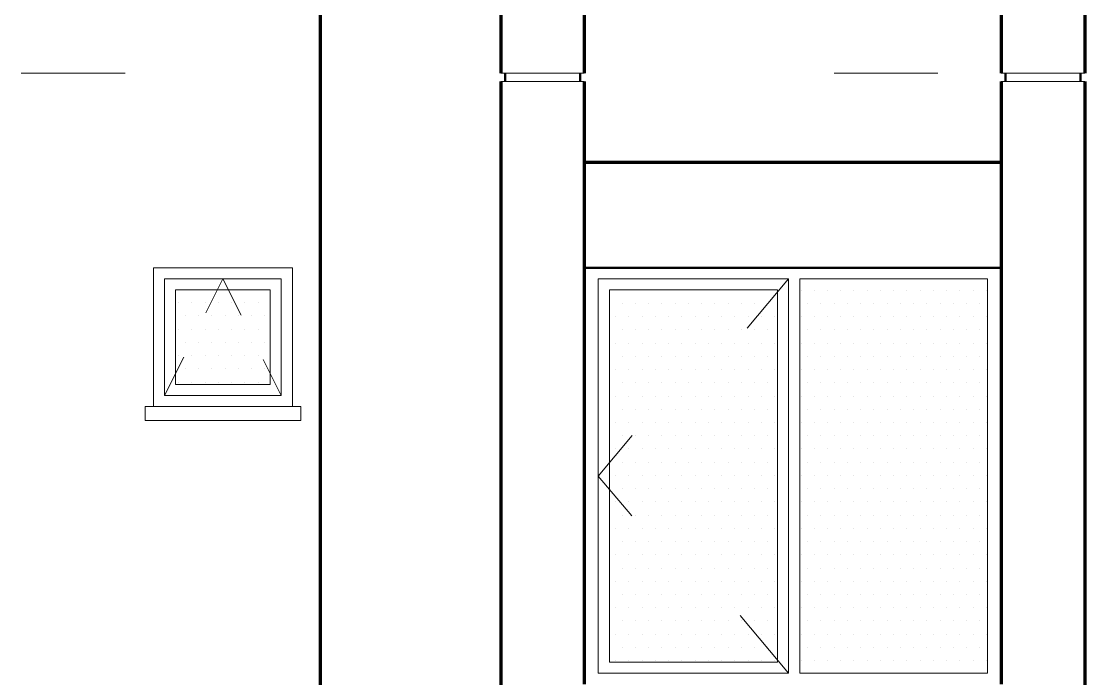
# Model space of a CAD drawing. Header units: millimetres. Extents: x 2016.56 to 2021.8, y 13721.83 to 13722.48.
# Drawn here: x 2021.0831 to 2021.1596, y 13722.0013 to 13722.0487 of the extents above; entities that cross this region are included whole.
import ezdxf

# ---------------------------------------------------------------- set-up
doc = ezdxf.new("R2010")
doc.units = ezdxf.units.MM
doc.linetypes.add('ACAD_ISO07W100', pattern=[3, 0, -3])
doc.linetypes.add('HIDDEN', pattern=[0.375, 0.25, -0.125])
doc.layers.get('0').update_dxf_attribs({"lineweight": 20})
for name, color, linetype, lineweight in [('0.5', 200, 'Continuous', 50), ('0.8', 6, 'Continuous', 80), ('1.00', 232, 'Continuous', 100), ('1.2', 120, 'Continuous', 120), ('DUVAR', 4, 'Continuous', 40), ('PENCERE', 3, 'Continuous', 13), ('TEFRİŞ', 11, 'Continuous', 9)]:
    doc.layers.add(name, color=color, linetype=linetype, lineweight=lineweight)

msp = doc.modelspace()

# ---------------------------------------------------------------- linework, layer by layer
for p, q in [((2021.092597, 13722.030938), (2021.102597, 13722.030938)), ((2021.092597, 13722.030938), (2021.092597, 13722.020938)), ((2021.102597, 13722.030938), (2021.102597, 13722.020938)), ((2021.093397, 13722.030138), (2021.101797, 13722.030138)), ((2021.093397, 13722.030138), (2021.093397, 13722.021738)), ((2021.101797, 13722.030138), (2021.101797, 13722.021738)), ((2021.124597, 13722.030138), (2021.124597, 13722.001738)), ((2021.124597, 13722.030138), (2021.138297, 13722.030138)), ((2021.138297, 13722.030138), (2021.138297, 13722.001738)), ((2021.139097, 13722.030138), (2021.139097, 13722.001738)), ((2021.139097, 13722.030138), (2021.152597, 13722.030138)), ((2021.152597, 13722.030138), (2021.152597, 13722.001738)), ((2021.100997, 13722.029338), (2021.094197, 13722.029338)), ((2021.094197, 13722.022538), (2021.094197, 13722.029338)), ((2021.100997, 13722.022538), (2021.100997, 13722.029338)), ((2021.137497, 13722.029338), (2021.125397, 13722.029338)), ((2021.125397, 13722.029338), (2021.125397, 13722.002538)), ((2021.137497, 13722.002538), (2021.137497, 13722.029338)), ((2021.094418, 13722.028414), (2021.094418, 13722.028414)), ((2021.095371, 13722.028414), (2021.095371, 13722.028414)), ((2021.096323, 13722.028414), (2021.096323, 13722.028414)), ((2021.097276, 13722.028414), (2021.097276, 13722.028414)), ((2021.098228, 13722.028414), (2021.098228, 13722.028414)), ((2021.099181, 13722.028414), (2021.099181, 13722.028414)), ((2021.100133, 13722.028414), (2021.100133, 13722.028414)), ((2021.094895, 13722.027462), (2021.094895, 13722.027462)), ((2021.095847, 13722.027462), (2021.095847, 13722.027462)), ((2021.0968, 13722.027462), (2021.0968, 13722.027462)), ((2021.097752, 13722.027462), (2021.097752, 13722.027462)), ((2021.098705, 13722.027462), (2021.098705, 13722.027462)), ((2021.099657, 13722.027462), (2021.099657, 13722.027462)), ((2021.10061, 13722.027462), (2021.10061, 13722.027462)), ((2021.094418, 13722.026509), (2021.094418, 13722.026509)), ((2021.095371, 13722.026509), (2021.095371, 13722.026509)), ((2021.096323, 13722.026509), (2021.096323, 13722.026509)), ((2021.097276, 13722.026509), (2021.097276, 13722.026509)), ((2021.098228, 13722.026509), (2021.098228, 13722.026509)), ((2021.099181, 13722.026509), (2021.099181, 13722.026509)), ((2021.100133, 13722.026509), (2021.100133, 13722.026509)), ((2021.094895, 13722.025557), (2021.094895, 13722.025557)), ((2021.095847, 13722.025557), (2021.095847, 13722.025557)), ((2021.0968, 13722.025557), (2021.0968, 13722.025557)), ((2021.097752, 13722.025557), (2021.097752, 13722.025557)), ((2021.098705, 13722.025557), (2021.098705, 13722.025557)), ((2021.099657, 13722.025557), (2021.099657, 13722.025557)), ((2021.10061, 13722.025557), (2021.10061, 13722.025557)), ((2021.094418, 13722.024604), (2021.094418, 13722.024604)), ((2021.095371, 13722.024604), (2021.095371, 13722.024604)), ((2021.096323, 13722.024604), (2021.096323, 13722.024604)), ((2021.097276, 13722.024604), (2021.097276, 13722.024604)), ((2021.098228, 13722.024604), (2021.098228, 13722.024604)), ((2021.099181, 13722.024604), (2021.099181, 13722.024604)), ((2021.100133, 13722.024604), (2021.100133, 13722.024604)), ((2021.094895, 13722.023652), (2021.094895, 13722.023652)), ((2021.095847, 13722.023652), (2021.095847, 13722.023652)), ((2021.0968, 13722.023652), (2021.0968, 13722.023652)), ((2021.097752, 13722.023652), (2021.097752, 13722.023652)), ((2021.098705, 13722.023652), (2021.098705, 13722.023652)), ((2021.099657, 13722.023652), (2021.099657, 13722.023652)), ((2021.10061, 13722.023652), (2021.10061, 13722.023652)), ((2021.094418, 13722.022699), (2021.094418, 13722.022699)), ((2021.095371, 13722.022699), (2021.095371, 13722.022699)), ((2021.096323, 13722.022699), (2021.096323, 13722.022699)), ((2021.097276, 13722.022699), (2021.097276, 13722.022699)), ((2021.098228, 13722.022699), (2021.098228, 13722.022699)), ((2021.099181, 13722.022699), (2021.099181, 13722.022699)), ((2021.100133, 13722.022699), (2021.100133, 13722.022699)), ((2021.100997, 13722.022538), (2021.094197, 13722.022538)), ((2021.101797, 13722.021738), (2021.093397, 13722.021738)), ((2021.103197, 13722.020938), (2021.091997, 13722.020938)), ((2021.091997, 13722.019938), (2021.091997, 13722.020938)), ((2021.103197, 13722.019938), (2021.103197, 13722.020938)), ((2021.103197, 13722.019938), (2021.091997, 13722.019938)), ((2021.125397, 13722.002538), (2021.137497, 13722.002538)), ((2021.138297, 13722.001738), (2021.124597, 13722.001738)), ((2021.152597, 13722.001738), (2021.139097, 13722.001738))]:
    msp.add_line(p, q)
at = {"layer": '0.5'}
for p, q in [((2021.117897, 13722.044938), (2021.117897, 13722.044338)), ((2021.123297, 13722.044938), (2021.123297, 13722.044338)), ((2021.123297, 13722.044938), (2021.123297, 13722.044338)), ((2021.153897, 13722.044938), (2021.153897, 13722.044338)), ((2021.159297, 13722.044938), (2021.159297, 13722.044338)), ((2021.123597, 13722.030938), (2021.153597, 13722.030938))]:
    msp.add_line(p, q, dxfattribs=at)
at = {"layer": '0.8'}
for p, q in [((2021.104597, 13722.397738), (2021.104597, 13721.978538)), ((2021.123597, 13722.038538), (2021.153597, 13722.038538))]:
    msp.add_line(p, q, dxfattribs=at)
at = {"layer": '1.00'}
for p, q in [((2021.123597, 13722.059938), (2021.123597, 13722.044938)), ((2021.153597, 13722.059938), (2021.153597, 13722.044938)), ((2021.123597, 13722.044338), (2021.123597, 13722.000938)), ((2021.153597, 13722.044338), (2021.153597, 13722.000938))]:
    msp.add_line(p, q, dxfattribs=at)
at = {"layer": '1.2'}
for p, q in [((2021.117597, 13722.104338), (2021.117597, 13722.044938)), ((2021.159597, 13722.104338), (2021.159597, 13722.044938)), ((2021.117597, 13722.044338), (2021.117597, 13721.978538)), ((2021.159597, 13722.044338), (2021.159597, 13721.978538))]:
    msp.add_line(p, q, dxfattribs=at)
at = {"layer": 'DUVAR'}
for p, q in [((2021.125851, 13722.029314), (2021.125851, 13722.029314)), ((2021.126803, 13722.029314), (2021.126803, 13722.029314)), ((2021.127756, 13722.029314), (2021.127756, 13722.029314)), ((2021.128708, 13722.029314), (2021.128708, 13722.029314)), ((2021.129661, 13722.029314), (2021.129661, 13722.029314)), ((2021.130613, 13722.029314), (2021.130613, 13722.029314)), ((2021.131566, 13722.029314), (2021.131566, 13722.029314)), ((2021.132518, 13722.029314), (2021.132518, 13722.029314)), ((2021.133471, 13722.029314), (2021.133471, 13722.029314)), ((2021.134423, 13722.029314), (2021.134423, 13722.029314)), ((2021.135376, 13722.029314), (2021.135376, 13722.029314)), ((2021.136328, 13722.029314), (2021.136328, 13722.029314)), ((2021.137281, 13722.029314), (2021.137281, 13722.029314)), ((2021.139186, 13722.029314), (2021.139186, 13722.029314)), ((2021.140138, 13722.029314), (2021.140138, 13722.029314)), ((2021.141091, 13722.029314), (2021.141091, 13722.029314)), ((2021.142043, 13722.029314), (2021.142043, 13722.029314)), ((2021.142996, 13722.029314), (2021.142996, 13722.029314)), ((2021.143948, 13722.029314), (2021.143948, 13722.029314)), ((2021.144901, 13722.029314), (2021.144901, 13722.029314)), ((2021.145853, 13722.029314), (2021.145853, 13722.029314)), ((2021.146806, 13722.029314), (2021.146806, 13722.029314)), ((2021.147758, 13722.029314), (2021.147758, 13722.029314)), ((2021.148711, 13722.029314), (2021.148711, 13722.029314)), ((2021.149663, 13722.029314), (2021.149663, 13722.029314)), ((2021.150616, 13722.029314), (2021.150616, 13722.029314)), ((2021.151568, 13722.029314), (2021.151568, 13722.029314)), ((2021.152521, 13722.029314), (2021.152521, 13722.029314)), ((2021.126327, 13722.028362), (2021.126327, 13722.028362)), ((2021.12728, 13722.028362), (2021.12728, 13722.028362)), ((2021.128232, 13722.028362), (2021.128232, 13722.028362)), ((2021.129185, 13722.028362), (2021.129185, 13722.028362)), ((2021.130137, 13722.028362), (2021.130137, 13722.028362)), ((2021.13109, 13722.028362), (2021.13109, 13722.028362)), ((2021.132042, 13722.028362), (2021.132042, 13722.028362)), ((2021.132995, 13722.028362), (2021.132995, 13722.028362)), ((2021.133947, 13722.028362), (2021.133947, 13722.028362)), ((2021.1349, 13722.028362), (2021.1349, 13722.028362)), ((2021.135852, 13722.028362), (2021.135852, 13722.028362)), ((2021.136805, 13722.028362), (2021.136805, 13722.028362)), ((2021.139662, 13722.028362), (2021.139662, 13722.028362)), ((2021.140615, 13722.028362), (2021.140615, 13722.028362)), ((2021.141567, 13722.028362), (2021.141567, 13722.028362)), ((2021.14252, 13722.028362), (2021.14252, 13722.028362)), ((2021.143472, 13722.028362), (2021.143472, 13722.028362)), ((2021.144425, 13722.028362), (2021.144425, 13722.028362)), ((2021.145377, 13722.028362), (2021.145377, 13722.028362)), ((2021.14633, 13722.028362), (2021.14633, 13722.028362)), ((2021.147282, 13722.028362), (2021.147282, 13722.028362)), ((2021.148235, 13722.028362), (2021.148235, 13722.028362)), ((2021.149187, 13722.028362), (2021.149187, 13722.028362)), ((2021.15014, 13722.028362), (2021.15014, 13722.028362)), ((2021.151092, 13722.028362), (2021.151092, 13722.028362)), ((2021.152045, 13722.028362), (2021.152045, 13722.028362)), ((2021.125851, 13722.027409), (2021.125851, 13722.027409)), ((2021.126803, 13722.027409), (2021.126803, 13722.027409)), ((2021.127756, 13722.027409), (2021.127756, 13722.027409)), ((2021.128708, 13722.027409), (2021.128708, 13722.027409)), ((2021.129661, 13722.027409), (2021.129661, 13722.027409)), ((2021.130613, 13722.027409), (2021.130613, 13722.027409)), ((2021.131566, 13722.027409), (2021.131566, 13722.027409)), ((2021.132518, 13722.027409), (2021.132518, 13722.027409)), ((2021.133471, 13722.027409), (2021.133471, 13722.027409)), ((2021.134423, 13722.027409), (2021.134423, 13722.027409)), ((2021.135376, 13722.027409), (2021.135376, 13722.027409)), ((2021.136328, 13722.027409), (2021.136328, 13722.027409)), ((2021.137281, 13722.027409), (2021.137281, 13722.027409)), ((2021.139186, 13722.027409), (2021.139186, 13722.027409)), ((2021.140138, 13722.027409), (2021.140138, 13722.027409)), ((2021.141091, 13722.027409), (2021.141091, 13722.027409)), ((2021.142043, 13722.027409), (2021.142043, 13722.027409)), ((2021.142996, 13722.027409), (2021.142996, 13722.027409)), ((2021.143948, 13722.027409), (2021.143948, 13722.027409)), ((2021.144901, 13722.027409), (2021.144901, 13722.027409)), ((2021.145853, 13722.027409), (2021.145853, 13722.027409)), ((2021.146806, 13722.027409), (2021.146806, 13722.027409)), ((2021.147758, 13722.027409), (2021.147758, 13722.027409)), ((2021.148711, 13722.027409), (2021.148711, 13722.027409)), ((2021.149663, 13722.027409), (2021.149663, 13722.027409)), ((2021.150616, 13722.027409), (2021.150616, 13722.027409)), ((2021.151568, 13722.027409), (2021.151568, 13722.027409)), ((2021.152521, 13722.027409), (2021.152521, 13722.027409)), ((2021.126327, 13722.026457), (2021.126327, 13722.026457)), ((2021.12728, 13722.026457), (2021.12728, 13722.026457)), ((2021.128232, 13722.026457), (2021.128232, 13722.026457)), ((2021.129185, 13722.026457), (2021.129185, 13722.026457)), ((2021.130137, 13722.026457), (2021.130137, 13722.026457)), ((2021.13109, 13722.026457), (2021.13109, 13722.026457)), ((2021.132042, 13722.026457), (2021.132042, 13722.026457)), ((2021.132995, 13722.026457), (2021.132995, 13722.026457)), ((2021.133947, 13722.026457), (2021.133947, 13722.026457)), ((2021.1349, 13722.026457), (2021.1349, 13722.026457)), ((2021.135852, 13722.026457), (2021.135852, 13722.026457)), ((2021.136805, 13722.026457), (2021.136805, 13722.026457)), ((2021.139662, 13722.026457), (2021.139662, 13722.026457)), ((2021.140615, 13722.026457), (2021.140615, 13722.026457)), ((2021.141567, 13722.026457), (2021.141567, 13722.026457)), ((2021.14252, 13722.026457), (2021.14252, 13722.026457)), ((2021.143472, 13722.026457), (2021.143472, 13722.026457)), ((2021.144425, 13722.026457), (2021.144425, 13722.026457)), ((2021.145377, 13722.026457), (2021.145377, 13722.026457)), ((2021.14633, 13722.026457), (2021.14633, 13722.026457)), ((2021.147282, 13722.026457), (2021.147282, 13722.026457)), ((2021.148235, 13722.026457), (2021.148235, 13722.026457)), ((2021.149187, 13722.026457), (2021.149187, 13722.026457)), ((2021.15014, 13722.026457), (2021.15014, 13722.026457)), ((2021.151092, 13722.026457), (2021.151092, 13722.026457)), ((2021.152045, 13722.026457), (2021.152045, 13722.026457)), ((2021.125851, 13722.025504), (2021.125851, 13722.025504)), ((2021.126803, 13722.025504), (2021.126803, 13722.025504)), ((2021.127756, 13722.025504), (2021.127756, 13722.025504)), ((2021.128708, 13722.025504), (2021.128708, 13722.025504)), ((2021.129661, 13722.025504), (2021.129661, 13722.025504)), ((2021.130613, 13722.025504), (2021.130613, 13722.025504)), ((2021.131566, 13722.025504), (2021.131566, 13722.025504)), ((2021.132518, 13722.025504), (2021.132518, 13722.025504)), ((2021.133471, 13722.025504), (2021.133471, 13722.025504)), ((2021.134423, 13722.025504), (2021.134423, 13722.025504)), ((2021.135376, 13722.025504), (2021.135376, 13722.025504)), ((2021.136328, 13722.025504), (2021.136328, 13722.025504)), ((2021.137281, 13722.025504), (2021.137281, 13722.025504)), ((2021.139186, 13722.025504), (2021.139186, 13722.025504)), ((2021.140138, 13722.025504), (2021.140138, 13722.025504)), ((2021.141091, 13722.025504), (2021.141091, 13722.025504)), ((2021.142043, 13722.025504), (2021.142043, 13722.025504)), ((2021.142996, 13722.025504), (2021.142996, 13722.025504)), ((2021.143948, 13722.025504), (2021.143948, 13722.025504)), ((2021.144901, 13722.025504), (2021.144901, 13722.025504)), ((2021.145853, 13722.025504), (2021.145853, 13722.025504)), ((2021.146806, 13722.025504), (2021.146806, 13722.025504)), ((2021.147758, 13722.025504), (2021.147758, 13722.025504)), ((2021.148711, 13722.025504), (2021.148711, 13722.025504)), ((2021.149663, 13722.025504), (2021.149663, 13722.025504)), ((2021.150616, 13722.025504), (2021.150616, 13722.025504)), ((2021.151568, 13722.025504), (2021.151568, 13722.025504)), ((2021.152521, 13722.025504), (2021.152521, 13722.025504)), ((2021.126327, 13722.024552), (2021.126327, 13722.024552)), ((2021.12728, 13722.024552), (2021.12728, 13722.024552)), ((2021.128232, 13722.024552), (2021.128232, 13722.024552)), ((2021.129185, 13722.024552), (2021.129185, 13722.024552)), ((2021.130137, 13722.024552), (2021.130137, 13722.024552)), ((2021.13109, 13722.024552), (2021.13109, 13722.024552)), ((2021.132042, 13722.024552), (2021.132042, 13722.024552)), ((2021.132995, 13722.024552), (2021.132995, 13722.024552)), ((2021.133947, 13722.024552), (2021.133947, 13722.024552)), ((2021.1349, 13722.024552), (2021.1349, 13722.024552)), ((2021.135852, 13722.024552), (2021.135852, 13722.024552)), ((2021.136805, 13722.024552), (2021.136805, 13722.024552)), ((2021.139662, 13722.024552), (2021.139662, 13722.024552)), ((2021.140615, 13722.024552), (2021.140615, 13722.024552)), ((2021.141567, 13722.024552), (2021.141567, 13722.024552)), ((2021.14252, 13722.024552), (2021.14252, 13722.024552)), ((2021.143472, 13722.024552), (2021.143472, 13722.024552)), ((2021.144425, 13722.024552), (2021.144425, 13722.024552)), ((2021.145377, 13722.024552), (2021.145377, 13722.024552)), ((2021.14633, 13722.024552), (2021.14633, 13722.024552)), ((2021.147282, 13722.024552), (2021.147282, 13722.024552)), ((2021.148235, 13722.024552), (2021.148235, 13722.024552)), ((2021.149187, 13722.024552), (2021.149187, 13722.024552)), ((2021.15014, 13722.024552), (2021.15014, 13722.024552)), ((2021.151092, 13722.024552), (2021.151092, 13722.024552)), ((2021.152045, 13722.024552), (2021.152045, 13722.024552)), ((2021.125851, 13722.023599), (2021.125851, 13722.023599)), ((2021.126803, 13722.023599), (2021.126803, 13722.023599)), ((2021.127756, 13722.023599), (2021.127756, 13722.023599)), ((2021.128708, 13722.023599), (2021.128708, 13722.023599)), ((2021.129661, 13722.023599), (2021.129661, 13722.023599)), ((2021.130613, 13722.023599), (2021.130613, 13722.023599)), ((2021.131566, 13722.023599), (2021.131566, 13722.023599)), ((2021.132518, 13722.023599), (2021.132518, 13722.023599)), ((2021.133471, 13722.023599), (2021.133471, 13722.023599)), ((2021.134423, 13722.023599), (2021.134423, 13722.023599)), ((2021.135376, 13722.023599), (2021.135376, 13722.023599)), ((2021.136328, 13722.023599), (2021.136328, 13722.023599)), ((2021.137281, 13722.023599), (2021.137281, 13722.023599)), ((2021.139186, 13722.023599), (2021.139186, 13722.023599)), ((2021.140138, 13722.023599), (2021.140138, 13722.023599)), ((2021.141091, 13722.023599), (2021.141091, 13722.023599)), ((2021.142043, 13722.023599), (2021.142043, 13722.023599)), ((2021.142996, 13722.023599), (2021.142996, 13722.023599)), ((2021.143948, 13722.023599), (2021.143948, 13722.023599)), ((2021.144901, 13722.023599), (2021.144901, 13722.023599)), ((2021.145853, 13722.023599), (2021.145853, 13722.023599)), ((2021.146806, 13722.023599), (2021.146806, 13722.023599)), ((2021.147758, 13722.023599), (2021.147758, 13722.023599)), ((2021.148711, 13722.023599), (2021.148711, 13722.023599)), ((2021.149663, 13722.023599), (2021.149663, 13722.023599)), ((2021.150616, 13722.023599), (2021.150616, 13722.023599)), ((2021.151568, 13722.023599), (2021.151568, 13722.023599)), ((2021.152521, 13722.023599), (2021.152521, 13722.023599)), ((2021.126327, 13722.022647), (2021.126327, 13722.022647)), ((2021.12728, 13722.022647), (2021.12728, 13722.022647)), ((2021.128232, 13722.022647), (2021.128232, 13722.022647)), ((2021.129185, 13722.022647), (2021.129185, 13722.022647)), ((2021.130137, 13722.022647), (2021.130137, 13722.022647)), ((2021.13109, 13722.022647), (2021.13109, 13722.022647)), ((2021.132042, 13722.022647), (2021.132042, 13722.022647)), ((2021.132995, 13722.022647), (2021.132995, 13722.022647)), ((2021.133947, 13722.022647), (2021.133947, 13722.022647)), ((2021.1349, 13722.022647), (2021.1349, 13722.022647)), ((2021.135852, 13722.022647), (2021.135852, 13722.022647)), ((2021.136805, 13722.022647), (2021.136805, 13722.022647)), ((2021.139662, 13722.022647), (2021.139662, 13722.022647)), ((2021.140615, 13722.022647), (2021.140615, 13722.022647)), ((2021.141567, 13722.022647), (2021.141567, 13722.022647)), ((2021.14252, 13722.022647), (2021.14252, 13722.022647)), ((2021.143472, 13722.022647), (2021.143472, 13722.022647)), ((2021.144425, 13722.022647), (2021.144425, 13722.022647)), ((2021.145377, 13722.022647), (2021.145377, 13722.022647)), ((2021.14633, 13722.022647), (2021.14633, 13722.022647)), ((2021.147282, 13722.022647), (2021.147282, 13722.022647)), ((2021.148235, 13722.022647), (2021.148235, 13722.022647)), ((2021.149187, 13722.022647), (2021.149187, 13722.022647)), ((2021.15014, 13722.022647), (2021.15014, 13722.022647)), ((2021.151092, 13722.022647), (2021.151092, 13722.022647)), ((2021.152045, 13722.022647), (2021.152045, 13722.022647)), ((2021.125851, 13722.021694), (2021.125851, 13722.021694)), ((2021.126803, 13722.021694), (2021.126803, 13722.021694)), ((2021.127756, 13722.021694), (2021.127756, 13722.021694)), ((2021.128708, 13722.021694), (2021.128708, 13722.021694)), ((2021.129661, 13722.021694), (2021.129661, 13722.021694)), ((2021.130613, 13722.021694), (2021.130613, 13722.021694)), ((2021.131566, 13722.021694), (2021.131566, 13722.021694)), ((2021.132518, 13722.021694), (2021.132518, 13722.021694)), ((2021.133471, 13722.021694), (2021.133471, 13722.021694)), ((2021.134423, 13722.021694), (2021.134423, 13722.021694)), ((2021.135376, 13722.021694), (2021.135376, 13722.021694)), ((2021.136328, 13722.021694), (2021.136328, 13722.021694)), ((2021.137281, 13722.021694), (2021.137281, 13722.021694)), ((2021.139186, 13722.021694), (2021.139186, 13722.021694)), ((2021.140138, 13722.021694), (2021.140138, 13722.021694)), ((2021.141091, 13722.021694), (2021.141091, 13722.021694)), ((2021.142043, 13722.021694), (2021.142043, 13722.021694)), ((2021.142996, 13722.021694), (2021.142996, 13722.021694)), ((2021.143948, 13722.021694), (2021.143948, 13722.021694)), ((2021.144901, 13722.021694), (2021.144901, 13722.021694)), ((2021.145853, 13722.021694), (2021.145853, 13722.021694)), ((2021.146806, 13722.021694), (2021.146806, 13722.021694)), ((2021.147758, 13722.021694), (2021.147758, 13722.021694)), ((2021.148711, 13722.021694), (2021.148711, 13722.021694)), ((2021.149663, 13722.021694), (2021.149663, 13722.021694)), ((2021.150616, 13722.021694), (2021.150616, 13722.021694)), ((2021.151568, 13722.021694), (2021.151568, 13722.021694)), ((2021.152521, 13722.021694), (2021.152521, 13722.021694)), ((2021.126327, 13722.020742), (2021.126327, 13722.020742)), ((2021.12728, 13722.020742), (2021.12728, 13722.020742)), ((2021.128232, 13722.020742), (2021.128232, 13722.020742)), ((2021.129185, 13722.020742), (2021.129185, 13722.020742)), ((2021.130137, 13722.020742), (2021.130137, 13722.020742)), ((2021.13109, 13722.020742), (2021.13109, 13722.020742)), ((2021.132042, 13722.020742), (2021.132042, 13722.020742)), ((2021.132995, 13722.020742), (2021.132995, 13722.020742)), ((2021.133947, 13722.020742), (2021.133947, 13722.020742)), ((2021.1349, 13722.020742), (2021.1349, 13722.020742)), ((2021.135852, 13722.020742), (2021.135852, 13722.020742)), ((2021.136805, 13722.020742), (2021.136805, 13722.020742)), ((2021.139662, 13722.020742), (2021.139662, 13722.020742)), ((2021.140615, 13722.020742), (2021.140615, 13722.020742)), ((2021.141567, 13722.020742), (2021.141567, 13722.020742)), ((2021.14252, 13722.020742), (2021.14252, 13722.020742)), ((2021.143472, 13722.020742), (2021.143472, 13722.020742)), ((2021.144425, 13722.020742), (2021.144425, 13722.020742)), ((2021.145377, 13722.020742), (2021.145377, 13722.020742)), ((2021.14633, 13722.020742), (2021.14633, 13722.020742)), ((2021.147282, 13722.020742), (2021.147282, 13722.020742)), ((2021.148235, 13722.020742), (2021.148235, 13722.020742)), ((2021.149187, 13722.020742), (2021.149187, 13722.020742)), ((2021.15014, 13722.020742), (2021.15014, 13722.020742)), ((2021.151092, 13722.020742), (2021.151092, 13722.020742)), ((2021.152045, 13722.020742), (2021.152045, 13722.020742)), ((2021.125851, 13722.019789), (2021.125851, 13722.019789)), ((2021.126803, 13722.019789), (2021.126803, 13722.019789)), ((2021.127756, 13722.019789), (2021.127756, 13722.019789)), ((2021.128708, 13722.019789), (2021.128708, 13722.019789)), ((2021.129661, 13722.019789), (2021.129661, 13722.019789)), ((2021.130613, 13722.019789), (2021.130613, 13722.019789)), ((2021.131566, 13722.019789), (2021.131566, 13722.019789)), ((2021.132518, 13722.019789), (2021.132518, 13722.019789)), ((2021.133471, 13722.019789), (2021.133471, 13722.019789)), ((2021.134423, 13722.019789), (2021.134423, 13722.019789)), ((2021.135376, 13722.019789), (2021.135376, 13722.019789)), ((2021.136328, 13722.019789), (2021.136328, 13722.019789)), ((2021.137281, 13722.019789), (2021.137281, 13722.019789)), ((2021.139186, 13722.019789), (2021.139186, 13722.019789)), ((2021.140138, 13722.019789), (2021.140138, 13722.019789)), ((2021.141091, 13722.019789), (2021.141091, 13722.019789)), ((2021.142043, 13722.019789), (2021.142043, 13722.019789)), ((2021.142996, 13722.019789), (2021.142996, 13722.019789)), ((2021.143948, 13722.019789), (2021.143948, 13722.019789)), ((2021.144901, 13722.019789), (2021.144901, 13722.019789)), ((2021.145853, 13722.019789), (2021.145853, 13722.019789)), ((2021.146806, 13722.019789), (2021.146806, 13722.019789)), ((2021.147758, 13722.019789), (2021.147758, 13722.019789)), ((2021.148711, 13722.019789), (2021.148711, 13722.019789)), ((2021.149663, 13722.019789), (2021.149663, 13722.019789)), ((2021.150616, 13722.019789), (2021.150616, 13722.019789)), ((2021.151568, 13722.019789), (2021.151568, 13722.019789)), ((2021.152521, 13722.019789), (2021.152521, 13722.019789)), ((2021.126327, 13722.018837), (2021.126327, 13722.018837)), ((2021.12728, 13722.018837), (2021.12728, 13722.018837)), ((2021.128232, 13722.018837), (2021.128232, 13722.018837)), ((2021.129185, 13722.018837), (2021.129185, 13722.018837)), ((2021.130137, 13722.018837), (2021.130137, 13722.018837)), ((2021.13109, 13722.018837), (2021.13109, 13722.018837)), ((2021.132042, 13722.018837), (2021.132042, 13722.018837)), ((2021.132995, 13722.018837), (2021.132995, 13722.018837)), ((2021.133947, 13722.018837), (2021.133947, 13722.018837)), ((2021.1349, 13722.018837), (2021.1349, 13722.018837)), ((2021.135852, 13722.018837), (2021.135852, 13722.018837)), ((2021.136805, 13722.018837), (2021.136805, 13722.018837)), ((2021.139662, 13722.018837), (2021.139662, 13722.018837)), ((2021.140615, 13722.018837), (2021.140615, 13722.018837)), ((2021.141567, 13722.018837), (2021.141567, 13722.018837)), ((2021.14252, 13722.018837), (2021.14252, 13722.018837)), ((2021.143472, 13722.018837), (2021.143472, 13722.018837)), ((2021.144425, 13722.018837), (2021.144425, 13722.018837)), ((2021.145377, 13722.018837), (2021.145377, 13722.018837)), ((2021.14633, 13722.018837), (2021.14633, 13722.018837)), ((2021.147282, 13722.018837), (2021.147282, 13722.018837)), ((2021.148235, 13722.018837), (2021.148235, 13722.018837)), ((2021.149187, 13722.018837), (2021.149187, 13722.018837)), ((2021.15014, 13722.018837), (2021.15014, 13722.018837)), ((2021.151092, 13722.018837), (2021.151092, 13722.018837)), ((2021.152045, 13722.018837), (2021.152045, 13722.018837)), ((2021.125851, 13722.017884), (2021.125851, 13722.017884)), ((2021.126803, 13722.017884), (2021.126803, 13722.017884)), ((2021.127756, 13722.017884), (2021.127756, 13722.017884)), ((2021.128708, 13722.017884), (2021.128708, 13722.017884)), ((2021.129661, 13722.017884), (2021.129661, 13722.017884)), ((2021.130613, 13722.017884), (2021.130613, 13722.017884)), ((2021.131566, 13722.017884), (2021.131566, 13722.017884)), ((2021.132518, 13722.017884), (2021.132518, 13722.017884)), ((2021.133471, 13722.017884), (2021.133471, 13722.017884)), ((2021.134423, 13722.017884), (2021.134423, 13722.017884)), ((2021.135376, 13722.017884), (2021.135376, 13722.017884)), ((2021.136328, 13722.017884), (2021.136328, 13722.017884)), ((2021.137281, 13722.017884), (2021.137281, 13722.017884)), ((2021.139186, 13722.017884), (2021.139186, 13722.017884)), ((2021.140138, 13722.017884), (2021.140138, 13722.017884)), ((2021.141091, 13722.017884), (2021.141091, 13722.017884)), ((2021.142043, 13722.017884), (2021.142043, 13722.017884)), ((2021.142996, 13722.017884), (2021.142996, 13722.017884)), ((2021.143948, 13722.017884), (2021.143948, 13722.017884)), ((2021.144901, 13722.017884), (2021.144901, 13722.017884)), ((2021.145853, 13722.017884), (2021.145853, 13722.017884)), ((2021.146806, 13722.017884), (2021.146806, 13722.017884)), ((2021.147758, 13722.017884), (2021.147758, 13722.017884)), ((2021.148711, 13722.017884), (2021.148711, 13722.017884)), ((2021.149663, 13722.017884), (2021.149663, 13722.017884)), ((2021.150616, 13722.017884), (2021.150616, 13722.017884)), ((2021.151568, 13722.017884), (2021.151568, 13722.017884)), ((2021.152521, 13722.017884), (2021.152521, 13722.017884)), ((2021.126327, 13722.016932), (2021.126327, 13722.016932)), ((2021.12728, 13722.016932), (2021.12728, 13722.016932)), ((2021.128232, 13722.016932), (2021.128232, 13722.016932)), ((2021.129185, 13722.016932), (2021.129185, 13722.016932)), ((2021.130137, 13722.016932), (2021.130137, 13722.016932)), ((2021.13109, 13722.016932), (2021.13109, 13722.016932)), ((2021.132042, 13722.016932), (2021.132042, 13722.016932)), ((2021.132995, 13722.016932), (2021.132995, 13722.016932)), ((2021.133947, 13722.016932), (2021.133947, 13722.016932)), ((2021.1349, 13722.016932), (2021.1349, 13722.016932)), ((2021.135852, 13722.016932), (2021.135852, 13722.016932)), ((2021.136805, 13722.016932), (2021.136805, 13722.016932)), ((2021.139662, 13722.016932), (2021.139662, 13722.016932)), ((2021.140615, 13722.016932), (2021.140615, 13722.016932)), ((2021.141567, 13722.016932), (2021.141567, 13722.016932)), ((2021.14252, 13722.016932), (2021.14252, 13722.016932)), ((2021.143472, 13722.016932), (2021.143472, 13722.016932)), ((2021.144425, 13722.016932), (2021.144425, 13722.016932)), ((2021.145377, 13722.016932), (2021.145377, 13722.016932)), ((2021.14633, 13722.016932), (2021.14633, 13722.016932)), ((2021.147282, 13722.016932), (2021.147282, 13722.016932)), ((2021.148235, 13722.016932), (2021.148235, 13722.016932)), ((2021.149187, 13722.016932), (2021.149187, 13722.016932)), ((2021.15014, 13722.016932), (2021.15014, 13722.016932)), ((2021.151092, 13722.016932), (2021.151092, 13722.016932)), ((2021.152045, 13722.016932), (2021.152045, 13722.016932)), ((2021.125851, 13722.015979), (2021.125851, 13722.015979)), ((2021.126803, 13722.015979), (2021.126803, 13722.015979)), ((2021.127756, 13722.015979), (2021.127756, 13722.015979)), ((2021.128708, 13722.015979), (2021.128708, 13722.015979)), ((2021.129661, 13722.015979), (2021.129661, 13722.015979)), ((2021.130613, 13722.015979), (2021.130613, 13722.015979)), ((2021.131566, 13722.015979), (2021.131566, 13722.015979)), ((2021.132518, 13722.015979), (2021.132518, 13722.015979)), ((2021.133471, 13722.015979), (2021.133471, 13722.015979)), ((2021.134423, 13722.015979), (2021.134423, 13722.015979)), ((2021.135376, 13722.015979), (2021.135376, 13722.015979)), ((2021.136328, 13722.015979), (2021.136328, 13722.015979)), ((2021.137281, 13722.015979), (2021.137281, 13722.015979)), ((2021.139186, 13722.015979), (2021.139186, 13722.015979)), ((2021.140138, 13722.015979), (2021.140138, 13722.015979)), ((2021.141091, 13722.015979), (2021.141091, 13722.015979)), ((2021.142043, 13722.015979), (2021.142043, 13722.015979)), ((2021.142996, 13722.015979), (2021.142996, 13722.015979)), ((2021.143948, 13722.015979), (2021.143948, 13722.015979)), ((2021.144901, 13722.015979), (2021.144901, 13722.015979)), ((2021.145853, 13722.015979), (2021.145853, 13722.015979)), ((2021.146806, 13722.015979), (2021.146806, 13722.015979)), ((2021.147758, 13722.015979), (2021.147758, 13722.015979)), ((2021.148711, 13722.015979), (2021.148711, 13722.015979)), ((2021.149663, 13722.015979), (2021.149663, 13722.015979)), ((2021.150616, 13722.015979), (2021.150616, 13722.015979)), ((2021.151568, 13722.015979), (2021.151568, 13722.015979)), ((2021.152521, 13722.015979), (2021.152521, 13722.015979)), ((2021.126327, 13722.015027), (2021.126327, 13722.015027)), ((2021.12728, 13722.015027), (2021.12728, 13722.015027)), ((2021.128232, 13722.015027), (2021.128232, 13722.015027)), ((2021.129185, 13722.015027), (2021.129185, 13722.015027)), ((2021.130137, 13722.015027), (2021.130137, 13722.015027)), ((2021.13109, 13722.015027), (2021.13109, 13722.015027)), ((2021.132042, 13722.015027), (2021.132042, 13722.015027)), ((2021.132995, 13722.015027), (2021.132995, 13722.015027)), ((2021.133947, 13722.015027), (2021.133947, 13722.015027)), ((2021.1349, 13722.015027), (2021.1349, 13722.015027)), ((2021.135852, 13722.015027), (2021.135852, 13722.015027)), ((2021.136805, 13722.015027), (2021.136805, 13722.015027)), ((2021.139662, 13722.015027), (2021.139662, 13722.015027)), ((2021.140615, 13722.015027), (2021.140615, 13722.015027)), ((2021.141567, 13722.015027), (2021.141567, 13722.015027)), ((2021.14252, 13722.015027), (2021.14252, 13722.015027)), ((2021.143472, 13722.015027), (2021.143472, 13722.015027)), ((2021.144425, 13722.015027), (2021.144425, 13722.015027)), ((2021.145377, 13722.015027), (2021.145377, 13722.015027)), ((2021.14633, 13722.015027), (2021.14633, 13722.015027)), ((2021.147282, 13722.015027), (2021.147282, 13722.015027)), ((2021.148235, 13722.015027), (2021.148235, 13722.015027)), ((2021.149187, 13722.015027), (2021.149187, 13722.015027)), ((2021.15014, 13722.015027), (2021.15014, 13722.015027)), ((2021.151092, 13722.015027), (2021.151092, 13722.015027)), ((2021.152045, 13722.015027), (2021.152045, 13722.015027)), ((2021.125851, 13722.014074), (2021.125851, 13722.014074)), ((2021.126803, 13722.014074), (2021.126803, 13722.014074)), ((2021.127756, 13722.014074), (2021.127756, 13722.014074)), ((2021.128708, 13722.014074), (2021.128708, 13722.014074)), ((2021.129661, 13722.014074), (2021.129661, 13722.014074)), ((2021.130613, 13722.014074), (2021.130613, 13722.014074)), ((2021.131566, 13722.014074), (2021.131566, 13722.014074)), ((2021.132518, 13722.014074), (2021.132518, 13722.014074)), ((2021.133471, 13722.014074), (2021.133471, 13722.014074)), ((2021.134423, 13722.014074), (2021.134423, 13722.014074)), ((2021.135376, 13722.014074), (2021.135376, 13722.014074)), ((2021.136328, 13722.014074), (2021.136328, 13722.014074)), ((2021.137281, 13722.014074), (2021.137281, 13722.014074)), ((2021.139186, 13722.014074), (2021.139186, 13722.014074)), ((2021.140138, 13722.014074), (2021.140138, 13722.014074)), ((2021.141091, 13722.014074), (2021.141091, 13722.014074)), ((2021.142043, 13722.014074), (2021.142043, 13722.014074)), ((2021.142996, 13722.014074), (2021.142996, 13722.014074)), ((2021.143948, 13722.014074), (2021.143948, 13722.014074)), ((2021.144901, 13722.014074), (2021.144901, 13722.014074)), ((2021.145853, 13722.014074), (2021.145853, 13722.014074)), ((2021.146806, 13722.014074), (2021.146806, 13722.014074)), ((2021.147758, 13722.014074), (2021.147758, 13722.014074)), ((2021.148711, 13722.014074), (2021.148711, 13722.014074)), ((2021.149663, 13722.014074), (2021.149663, 13722.014074)), ((2021.150616, 13722.014074), (2021.150616, 13722.014074)), ((2021.151568, 13722.014074), (2021.151568, 13722.014074)), ((2021.152521, 13722.014074), (2021.152521, 13722.014074)), ((2021.126327, 13722.013122), (2021.126327, 13722.013122)), ((2021.12728, 13722.013122), (2021.12728, 13722.013122)), ((2021.128232, 13722.013122), (2021.128232, 13722.013122)), ((2021.129185, 13722.013122), (2021.129185, 13722.013122)), ((2021.130137, 13722.013122), (2021.130137, 13722.013122)), ((2021.13109, 13722.013122), (2021.13109, 13722.013122)), ((2021.132042, 13722.013122), (2021.132042, 13722.013122)), ((2021.132995, 13722.013122), (2021.132995, 13722.013122)), ((2021.133947, 13722.013122), (2021.133947, 13722.013122)), ((2021.1349, 13722.013122), (2021.1349, 13722.013122)), ((2021.135852, 13722.013122), (2021.135852, 13722.013122)), ((2021.136805, 13722.013122), (2021.136805, 13722.013122)), ((2021.139662, 13722.013122), (2021.139662, 13722.013122)), ((2021.140615, 13722.013122), (2021.140615, 13722.013122)), ((2021.141567, 13722.013122), (2021.141567, 13722.013122)), ((2021.14252, 13722.013122), (2021.14252, 13722.013122)), ((2021.143472, 13722.013122), (2021.143472, 13722.013122)), ((2021.144425, 13722.013122), (2021.144425, 13722.013122)), ((2021.145377, 13722.013122), (2021.145377, 13722.013122)), ((2021.14633, 13722.013122), (2021.14633, 13722.013122)), ((2021.147282, 13722.013122), (2021.147282, 13722.013122)), ((2021.148235, 13722.013122), (2021.148235, 13722.013122)), ((2021.149187, 13722.013122), (2021.149187, 13722.013122)), ((2021.15014, 13722.013122), (2021.15014, 13722.013122)), ((2021.151092, 13722.013122), (2021.151092, 13722.013122)), ((2021.152045, 13722.013122), (2021.152045, 13722.013122)), ((2021.125851, 13722.012169), (2021.125851, 13722.012169)), ((2021.126803, 13722.012169), (2021.126803, 13722.012169)), ((2021.127756, 13722.012169), (2021.127756, 13722.012169)), ((2021.128708, 13722.012169), (2021.128708, 13722.012169)), ((2021.129661, 13722.012169), (2021.129661, 13722.012169)), ((2021.130613, 13722.012169), (2021.130613, 13722.012169)), ((2021.131566, 13722.012169), (2021.131566, 13722.012169)), ((2021.132518, 13722.012169), (2021.132518, 13722.012169)), ((2021.133471, 13722.012169), (2021.133471, 13722.012169)), ((2021.134423, 13722.012169), (2021.134423, 13722.012169)), ((2021.135376, 13722.012169), (2021.135376, 13722.012169)), ((2021.136328, 13722.012169), (2021.136328, 13722.012169)), ((2021.137281, 13722.012169), (2021.137281, 13722.012169)), ((2021.139186, 13722.012169), (2021.139186, 13722.012169)), ((2021.140138, 13722.012169), (2021.140138, 13722.012169)), ((2021.141091, 13722.012169), (2021.141091, 13722.012169)), ((2021.142043, 13722.012169), (2021.142043, 13722.012169)), ((2021.142996, 13722.012169), (2021.142996, 13722.012169)), ((2021.143948, 13722.012169), (2021.143948, 13722.012169)), ((2021.144901, 13722.012169), (2021.144901, 13722.012169)), ((2021.145853, 13722.012169), (2021.145853, 13722.012169)), ((2021.146806, 13722.012169), (2021.146806, 13722.012169)), ((2021.147758, 13722.012169), (2021.147758, 13722.012169)), ((2021.148711, 13722.012169), (2021.148711, 13722.012169)), ((2021.149663, 13722.012169), (2021.149663, 13722.012169)), ((2021.150616, 13722.012169), (2021.150616, 13722.012169)), ((2021.151568, 13722.012169), (2021.151568, 13722.012169)), ((2021.152521, 13722.012169), (2021.152521, 13722.012169)), ((2021.126327, 13722.011217), (2021.126327, 13722.011217)), ((2021.12728, 13722.011217), (2021.12728, 13722.011217)), ((2021.128232, 13722.011217), (2021.128232, 13722.011217)), ((2021.129185, 13722.011217), (2021.129185, 13722.011217)), ((2021.130137, 13722.011217), (2021.130137, 13722.011217)), ((2021.13109, 13722.011217), (2021.13109, 13722.011217)), ((2021.132042, 13722.011217), (2021.132042, 13722.011217)), ((2021.132995, 13722.011217), (2021.132995, 13722.011217)), ((2021.133947, 13722.011217), (2021.133947, 13722.011217)), ((2021.1349, 13722.011217), (2021.1349, 13722.011217)), ((2021.135852, 13722.011217), (2021.135852, 13722.011217)), ((2021.136805, 13722.011217), (2021.136805, 13722.011217)), ((2021.139662, 13722.011217), (2021.139662, 13722.011217)), ((2021.140615, 13722.011217), (2021.140615, 13722.011217)), ((2021.141567, 13722.011217), (2021.141567, 13722.011217)), ((2021.14252, 13722.011217), (2021.14252, 13722.011217)), ((2021.143472, 13722.011217), (2021.143472, 13722.011217)), ((2021.144425, 13722.011217), (2021.144425, 13722.011217)), ((2021.145377, 13722.011217), (2021.145377, 13722.011217)), ((2021.14633, 13722.011217), (2021.14633, 13722.011217)), ((2021.147282, 13722.011217), (2021.147282, 13722.011217)), ((2021.148235, 13722.011217), (2021.148235, 13722.011217)), ((2021.149187, 13722.011217), (2021.149187, 13722.011217)), ((2021.15014, 13722.011217), (2021.15014, 13722.011217)), ((2021.151092, 13722.011217), (2021.151092, 13722.011217)), ((2021.152045, 13722.011217), (2021.152045, 13722.011217)), ((2021.125851, 13722.010264), (2021.125851, 13722.010264)), ((2021.126803, 13722.010264), (2021.126803, 13722.010264)), ((2021.127756, 13722.010264), (2021.127756, 13722.010264)), ((2021.128708, 13722.010264), (2021.128708, 13722.010264)), ((2021.129661, 13722.010264), (2021.129661, 13722.010264)), ((2021.130613, 13722.010264), (2021.130613, 13722.010264)), ((2021.131566, 13722.010264), (2021.131566, 13722.010264)), ((2021.132518, 13722.010264), (2021.132518, 13722.010264)), ((2021.133471, 13722.010264), (2021.133471, 13722.010264)), ((2021.134423, 13722.010264), (2021.134423, 13722.010264)), ((2021.135376, 13722.010264), (2021.135376, 13722.010264)), ((2021.136328, 13722.010264), (2021.136328, 13722.010264)), ((2021.137281, 13722.010264), (2021.137281, 13722.010264)), ((2021.139186, 13722.010264), (2021.139186, 13722.010264)), ((2021.140138, 13722.010264), (2021.140138, 13722.010264)), ((2021.141091, 13722.010264), (2021.141091, 13722.010264)), ((2021.142043, 13722.010264), (2021.142043, 13722.010264)), ((2021.142996, 13722.010264), (2021.142996, 13722.010264)), ((2021.143948, 13722.010264), (2021.143948, 13722.010264)), ((2021.144901, 13722.010264), (2021.144901, 13722.010264)), ((2021.145853, 13722.010264), (2021.145853, 13722.010264)), ((2021.146806, 13722.010264), (2021.146806, 13722.010264)), ((2021.147758, 13722.010264), (2021.147758, 13722.010264)), ((2021.148711, 13722.010264), (2021.148711, 13722.010264)), ((2021.149663, 13722.010264), (2021.149663, 13722.010264)), ((2021.150616, 13722.010264), (2021.150616, 13722.010264)), ((2021.151568, 13722.010264), (2021.151568, 13722.010264)), ((2021.152521, 13722.010264), (2021.152521, 13722.010264)), ((2021.126327, 13722.009312), (2021.126327, 13722.009312)), ((2021.12728, 13722.009312), (2021.12728, 13722.009312)), ((2021.128232, 13722.009312), (2021.128232, 13722.009312)), ((2021.129185, 13722.009312), (2021.129185, 13722.009312)), ((2021.130137, 13722.009312), (2021.130137, 13722.009312)), ((2021.13109, 13722.009312), (2021.13109, 13722.009312)), ((2021.132042, 13722.009312), (2021.132042, 13722.009312)), ((2021.132995, 13722.009312), (2021.132995, 13722.009312)), ((2021.133947, 13722.009312), (2021.133947, 13722.009312)), ((2021.1349, 13722.009312), (2021.1349, 13722.009312)), ((2021.135852, 13722.009312), (2021.135852, 13722.009312)), ((2021.136805, 13722.009312), (2021.136805, 13722.009312)), ((2021.139662, 13722.009312), (2021.139662, 13722.009312)), ((2021.140615, 13722.009312), (2021.140615, 13722.009312)), ((2021.141567, 13722.009312), (2021.141567, 13722.009312)), ((2021.14252, 13722.009312), (2021.14252, 13722.009312)), ((2021.143472, 13722.009312), (2021.143472, 13722.009312)), ((2021.144425, 13722.009312), (2021.144425, 13722.009312)), ((2021.145377, 13722.009312), (2021.145377, 13722.009312)), ((2021.14633, 13722.009312), (2021.14633, 13722.009312)), ((2021.147282, 13722.009312), (2021.147282, 13722.009312)), ((2021.148235, 13722.009312), (2021.148235, 13722.009312)), ((2021.149187, 13722.009312), (2021.149187, 13722.009312)), ((2021.15014, 13722.009312), (2021.15014, 13722.009312)), ((2021.151092, 13722.009312), (2021.151092, 13722.009312)), ((2021.152045, 13722.009312), (2021.152045, 13722.009312)), ((2021.125851, 13722.008359), (2021.125851, 13722.008359)), ((2021.126803, 13722.008359), (2021.126803, 13722.008359)), ((2021.127756, 13722.008359), (2021.127756, 13722.008359)), ((2021.128708, 13722.008359), (2021.128708, 13722.008359)), ((2021.129661, 13722.008359), (2021.129661, 13722.008359)), ((2021.130613, 13722.008359), (2021.130613, 13722.008359)), ((2021.131566, 13722.008359), (2021.131566, 13722.008359)), ((2021.132518, 13722.008359), (2021.132518, 13722.008359)), ((2021.133471, 13722.008359), (2021.133471, 13722.008359)), ((2021.134423, 13722.008359), (2021.134423, 13722.008359)), ((2021.135376, 13722.008359), (2021.135376, 13722.008359)), ((2021.136328, 13722.008359), (2021.136328, 13722.008359)), ((2021.137281, 13722.008359), (2021.137281, 13722.008359)), ((2021.139186, 13722.008359), (2021.139186, 13722.008359)), ((2021.140138, 13722.008359), (2021.140138, 13722.008359)), ((2021.141091, 13722.008359), (2021.141091, 13722.008359)), ((2021.142043, 13722.008359), (2021.142043, 13722.008359)), ((2021.142996, 13722.008359), (2021.142996, 13722.008359)), ((2021.143948, 13722.008359), (2021.143948, 13722.008359)), ((2021.144901, 13722.008359), (2021.144901, 13722.008359)), ((2021.145853, 13722.008359), (2021.145853, 13722.008359)), ((2021.146806, 13722.008359), (2021.146806, 13722.008359)), ((2021.147758, 13722.008359), (2021.147758, 13722.008359)), ((2021.148711, 13722.008359), (2021.148711, 13722.008359)), ((2021.149663, 13722.008359), (2021.149663, 13722.008359)), ((2021.150616, 13722.008359), (2021.150616, 13722.008359)), ((2021.151568, 13722.008359), (2021.151568, 13722.008359)), ((2021.152521, 13722.008359), (2021.152521, 13722.008359)), ((2021.126327, 13722.007407), (2021.126327, 13722.007407)), ((2021.12728, 13722.007407), (2021.12728, 13722.007407)), ((2021.128232, 13722.007407), (2021.128232, 13722.007407)), ((2021.129185, 13722.007407), (2021.129185, 13722.007407)), ((2021.130137, 13722.007407), (2021.130137, 13722.007407)), ((2021.13109, 13722.007407), (2021.13109, 13722.007407)), ((2021.132042, 13722.007407), (2021.132042, 13722.007407)), ((2021.132995, 13722.007407), (2021.132995, 13722.007407)), ((2021.133947, 13722.007407), (2021.133947, 13722.007407)), ((2021.1349, 13722.007407), (2021.1349, 13722.007407)), ((2021.135852, 13722.007407), (2021.135852, 13722.007407)), ((2021.136805, 13722.007407), (2021.136805, 13722.007407)), ((2021.139662, 13722.007407), (2021.139662, 13722.007407)), ((2021.140615, 13722.007407), (2021.140615, 13722.007407)), ((2021.141567, 13722.007407), (2021.141567, 13722.007407)), ((2021.14252, 13722.007407), (2021.14252, 13722.007407)), ((2021.143472, 13722.007407), (2021.143472, 13722.007407)), ((2021.144425, 13722.007407), (2021.144425, 13722.007407)), ((2021.145377, 13722.007407), (2021.145377, 13722.007407)), ((2021.14633, 13722.007407), (2021.14633, 13722.007407)), ((2021.147282, 13722.007407), (2021.147282, 13722.007407)), ((2021.148235, 13722.007407), (2021.148235, 13722.007407)), ((2021.149187, 13722.007407), (2021.149187, 13722.007407)), ((2021.15014, 13722.007407), (2021.15014, 13722.007407)), ((2021.151092, 13722.007407), (2021.151092, 13722.007407)), ((2021.152045, 13722.007407), (2021.152045, 13722.007407)), ((2021.125851, 13722.006454), (2021.125851, 13722.006454)), ((2021.126803, 13722.006454), (2021.126803, 13722.006454)), ((2021.127756, 13722.006454), (2021.127756, 13722.006454)), ((2021.128708, 13722.006454), (2021.128708, 13722.006454)), ((2021.129661, 13722.006454), (2021.129661, 13722.006454)), ((2021.130613, 13722.006454), (2021.130613, 13722.006454)), ((2021.131566, 13722.006454), (2021.131566, 13722.006454)), ((2021.132518, 13722.006454), (2021.132518, 13722.006454)), ((2021.133471, 13722.006454), (2021.133471, 13722.006454)), ((2021.134423, 13722.006454), (2021.134423, 13722.006454)), ((2021.135376, 13722.006454), (2021.135376, 13722.006454)), ((2021.136328, 13722.006454), (2021.136328, 13722.006454)), ((2021.137281, 13722.006454), (2021.137281, 13722.006454)), ((2021.139186, 13722.006454), (2021.139186, 13722.006454)), ((2021.140138, 13722.006454), (2021.140138, 13722.006454)), ((2021.141091, 13722.006454), (2021.141091, 13722.006454)), ((2021.142043, 13722.006454), (2021.142043, 13722.006454)), ((2021.142996, 13722.006454), (2021.142996, 13722.006454)), ((2021.143948, 13722.006454), (2021.143948, 13722.006454)), ((2021.144901, 13722.006454), (2021.144901, 13722.006454)), ((2021.145853, 13722.006454), (2021.145853, 13722.006454)), ((2021.146806, 13722.006454), (2021.146806, 13722.006454)), ((2021.147758, 13722.006454), (2021.147758, 13722.006454)), ((2021.148711, 13722.006454), (2021.148711, 13722.006454)), ((2021.149663, 13722.006454), (2021.149663, 13722.006454)), ((2021.150616, 13722.006454), (2021.150616, 13722.006454)), ((2021.151568, 13722.006454), (2021.151568, 13722.006454)), ((2021.152521, 13722.006454), (2021.152521, 13722.006454)), ((2021.126327, 13722.005502), (2021.126327, 13722.005502)), ((2021.12728, 13722.005502), (2021.12728, 13722.005502)), ((2021.128232, 13722.005502), (2021.128232, 13722.005502)), ((2021.129185, 13722.005502), (2021.129185, 13722.005502)), ((2021.130137, 13722.005502), (2021.130137, 13722.005502)), ((2021.13109, 13722.005502), (2021.13109, 13722.005502)), ((2021.132042, 13722.005502), (2021.132042, 13722.005502)), ((2021.132995, 13722.005502), (2021.132995, 13722.005502)), ((2021.133947, 13722.005502), (2021.133947, 13722.005502)), ((2021.1349, 13722.005502), (2021.1349, 13722.005502)), ((2021.135852, 13722.005502), (2021.135852, 13722.005502)), ((2021.136805, 13722.005502), (2021.136805, 13722.005502)), ((2021.139662, 13722.005502), (2021.139662, 13722.005502)), ((2021.140615, 13722.005502), (2021.140615, 13722.005502)), ((2021.141567, 13722.005502), (2021.141567, 13722.005502)), ((2021.14252, 13722.005502), (2021.14252, 13722.005502)), ((2021.143472, 13722.005502), (2021.143472, 13722.005502)), ((2021.144425, 13722.005502), (2021.144425, 13722.005502)), ((2021.145377, 13722.005502), (2021.145377, 13722.005502)), ((2021.14633, 13722.005502), (2021.14633, 13722.005502)), ((2021.147282, 13722.005502), (2021.147282, 13722.005502)), ((2021.148235, 13722.005502), (2021.148235, 13722.005502)), ((2021.149187, 13722.005502), (2021.149187, 13722.005502)), ((2021.15014, 13722.005502), (2021.15014, 13722.005502)), ((2021.151092, 13722.005502), (2021.151092, 13722.005502)), ((2021.152045, 13722.005502), (2021.152045, 13722.005502)), ((2021.125851, 13722.004549), (2021.125851, 13722.004549)), ((2021.126803, 13722.004549), (2021.126803, 13722.004549)), ((2021.127756, 13722.004549), (2021.127756, 13722.004549)), ((2021.128708, 13722.004549), (2021.128708, 13722.004549)), ((2021.129661, 13722.004549), (2021.129661, 13722.004549)), ((2021.130613, 13722.004549), (2021.130613, 13722.004549)), ((2021.131566, 13722.004549), (2021.131566, 13722.004549)), ((2021.132518, 13722.004549), (2021.132518, 13722.004549)), ((2021.133471, 13722.004549), (2021.133471, 13722.004549)), ((2021.134423, 13722.004549), (2021.134423, 13722.004549)), ((2021.135376, 13722.004549), (2021.135376, 13722.004549)), ((2021.136328, 13722.004549), (2021.136328, 13722.004549)), ((2021.137281, 13722.004549), (2021.137281, 13722.004549)), ((2021.139186, 13722.004549), (2021.139186, 13722.004549)), ((2021.140138, 13722.004549), (2021.140138, 13722.004549)), ((2021.141091, 13722.004549), (2021.141091, 13722.004549)), ((2021.142043, 13722.004549), (2021.142043, 13722.004549)), ((2021.142996, 13722.004549), (2021.142996, 13722.004549)), ((2021.143948, 13722.004549), (2021.143948, 13722.004549)), ((2021.144901, 13722.004549), (2021.144901, 13722.004549)), ((2021.145853, 13722.004549), (2021.145853, 13722.004549)), ((2021.146806, 13722.004549), (2021.146806, 13722.004549)), ((2021.147758, 13722.004549), (2021.147758, 13722.004549)), ((2021.148711, 13722.004549), (2021.148711, 13722.004549)), ((2021.149663, 13722.004549), (2021.149663, 13722.004549)), ((2021.150616, 13722.004549), (2021.150616, 13722.004549)), ((2021.151568, 13722.004549), (2021.151568, 13722.004549)), ((2021.152521, 13722.004549), (2021.152521, 13722.004549)), ((2021.126327, 13722.003597), (2021.126327, 13722.003597)), ((2021.12728, 13722.003597), (2021.12728, 13722.003597)), ((2021.128232, 13722.003597), (2021.128232, 13722.003597)), ((2021.129185, 13722.003597), (2021.129185, 13722.003597)), ((2021.130137, 13722.003597), (2021.130137, 13722.003597)), ((2021.13109, 13722.003597), (2021.13109, 13722.003597)), ((2021.132042, 13722.003597), (2021.132042, 13722.003597)), ((2021.132995, 13722.003597), (2021.132995, 13722.003597)), ((2021.133947, 13722.003597), (2021.133947, 13722.003597)), ((2021.1349, 13722.003597), (2021.1349, 13722.003597)), ((2021.135852, 13722.003597), (2021.135852, 13722.003597)), ((2021.136805, 13722.003597), (2021.136805, 13722.003597)), ((2021.139662, 13722.003597), (2021.139662, 13722.003597)), ((2021.140615, 13722.003597), (2021.140615, 13722.003597)), ((2021.141567, 13722.003597), (2021.141567, 13722.003597)), ((2021.14252, 13722.003597), (2021.14252, 13722.003597)), ((2021.143472, 13722.003597), (2021.143472, 13722.003597)), ((2021.144425, 13722.003597), (2021.144425, 13722.003597)), ((2021.145377, 13722.003597), (2021.145377, 13722.003597)), ((2021.14633, 13722.003597), (2021.14633, 13722.003597)), ((2021.147282, 13722.003597), (2021.147282, 13722.003597)), ((2021.148235, 13722.003597), (2021.148235, 13722.003597)), ((2021.149187, 13722.003597), (2021.149187, 13722.003597)), ((2021.15014, 13722.003597), (2021.15014, 13722.003597)), ((2021.151092, 13722.003597), (2021.151092, 13722.003597)), ((2021.152045, 13722.003597), (2021.152045, 13722.003597)), ((2021.125851, 13722.002644), (2021.125851, 13722.002644)), ((2021.126803, 13722.002644), (2021.126803, 13722.002644)), ((2021.127756, 13722.002644), (2021.127756, 13722.002644)), ((2021.128708, 13722.002644), (2021.128708, 13722.002644)), ((2021.129661, 13722.002644), (2021.129661, 13722.002644)), ((2021.130613, 13722.002644), (2021.130613, 13722.002644)), ((2021.131566, 13722.002644), (2021.131566, 13722.002644)), ((2021.132518, 13722.002644), (2021.132518, 13722.002644)), ((2021.133471, 13722.002644), (2021.133471, 13722.002644)), ((2021.134423, 13722.002644), (2021.134423, 13722.002644)), ((2021.135376, 13722.002644), (2021.135376, 13722.002644)), ((2021.136328, 13722.002644), (2021.136328, 13722.002644)), ((2021.137281, 13722.002644), (2021.137281, 13722.002644)), ((2021.139186, 13722.002644), (2021.139186, 13722.002644)), ((2021.140138, 13722.002644), (2021.140138, 13722.002644)), ((2021.141091, 13722.002644), (2021.141091, 13722.002644)), ((2021.142043, 13722.002644), (2021.142043, 13722.002644)), ((2021.142996, 13722.002644), (2021.142996, 13722.002644)), ((2021.143948, 13722.002644), (2021.143948, 13722.002644)), ((2021.144901, 13722.002644), (2021.144901, 13722.002644)), ((2021.145853, 13722.002644), (2021.145853, 13722.002644)), ((2021.146806, 13722.002644), (2021.146806, 13722.002644)), ((2021.147758, 13722.002644), (2021.147758, 13722.002644)), ((2021.148711, 13722.002644), (2021.148711, 13722.002644)), ((2021.149663, 13722.002644), (2021.149663, 13722.002644)), ((2021.150616, 13722.002644), (2021.150616, 13722.002644)), ((2021.151568, 13722.002644), (2021.151568, 13722.002644)), ((2021.152521, 13722.002644), (2021.152521, 13722.002644))]:
    msp.add_line(p, q, dxfattribs=at)
at = {"layer": 'PENCERE', "linetype": 'ACAD_ISO07W100'}
for p, q in [((2021.090553, 13722.044938), (2021.08309, 13722.044938)), ((2021.141575, 13722.044938), (2021.149037, 13722.044938))]:
    msp.add_line(p, q, dxfattribs=at)
at = {"layer": 'PENCERE'}
for p, q in [((2021.117597, 13722.044938), (2021.123597, 13722.044938)), ((2021.159597, 13722.044938), (2021.153597, 13722.044938)), ((2021.117597, 13722.044338), (2021.123597, 13722.044338)), ((2021.159597, 13722.044338), (2021.153597, 13722.044338))]:
    msp.add_line(p, q, dxfattribs=at)
at = {"layer": 'TEFRİŞ', "linetype": 'HIDDEN', "ltscale": 10}
for p, q in [((2021.096367, 13722.027678), (2021.097597, 13722.030138)), ((2021.097597, 13722.030138), (2021.098909, 13722.027514)), ((2021.138297, 13722.030138), (2021.135324, 13722.026591)), ((2021.093397, 13722.021738), (2021.09478, 13722.024503)), ((2021.100496, 13722.024339), (2021.101797, 13722.021738)), ((2021.127046, 13722.01886), (2021.124597, 13722.015938)), ((2021.124597, 13722.015938), (2021.127005, 13722.013064)), ((2021.134812, 13722.005896), (2021.138297, 13722.001738))]:
    msp.add_line(p, q, dxfattribs=at)

doc.saveas('drawing.dxf')
